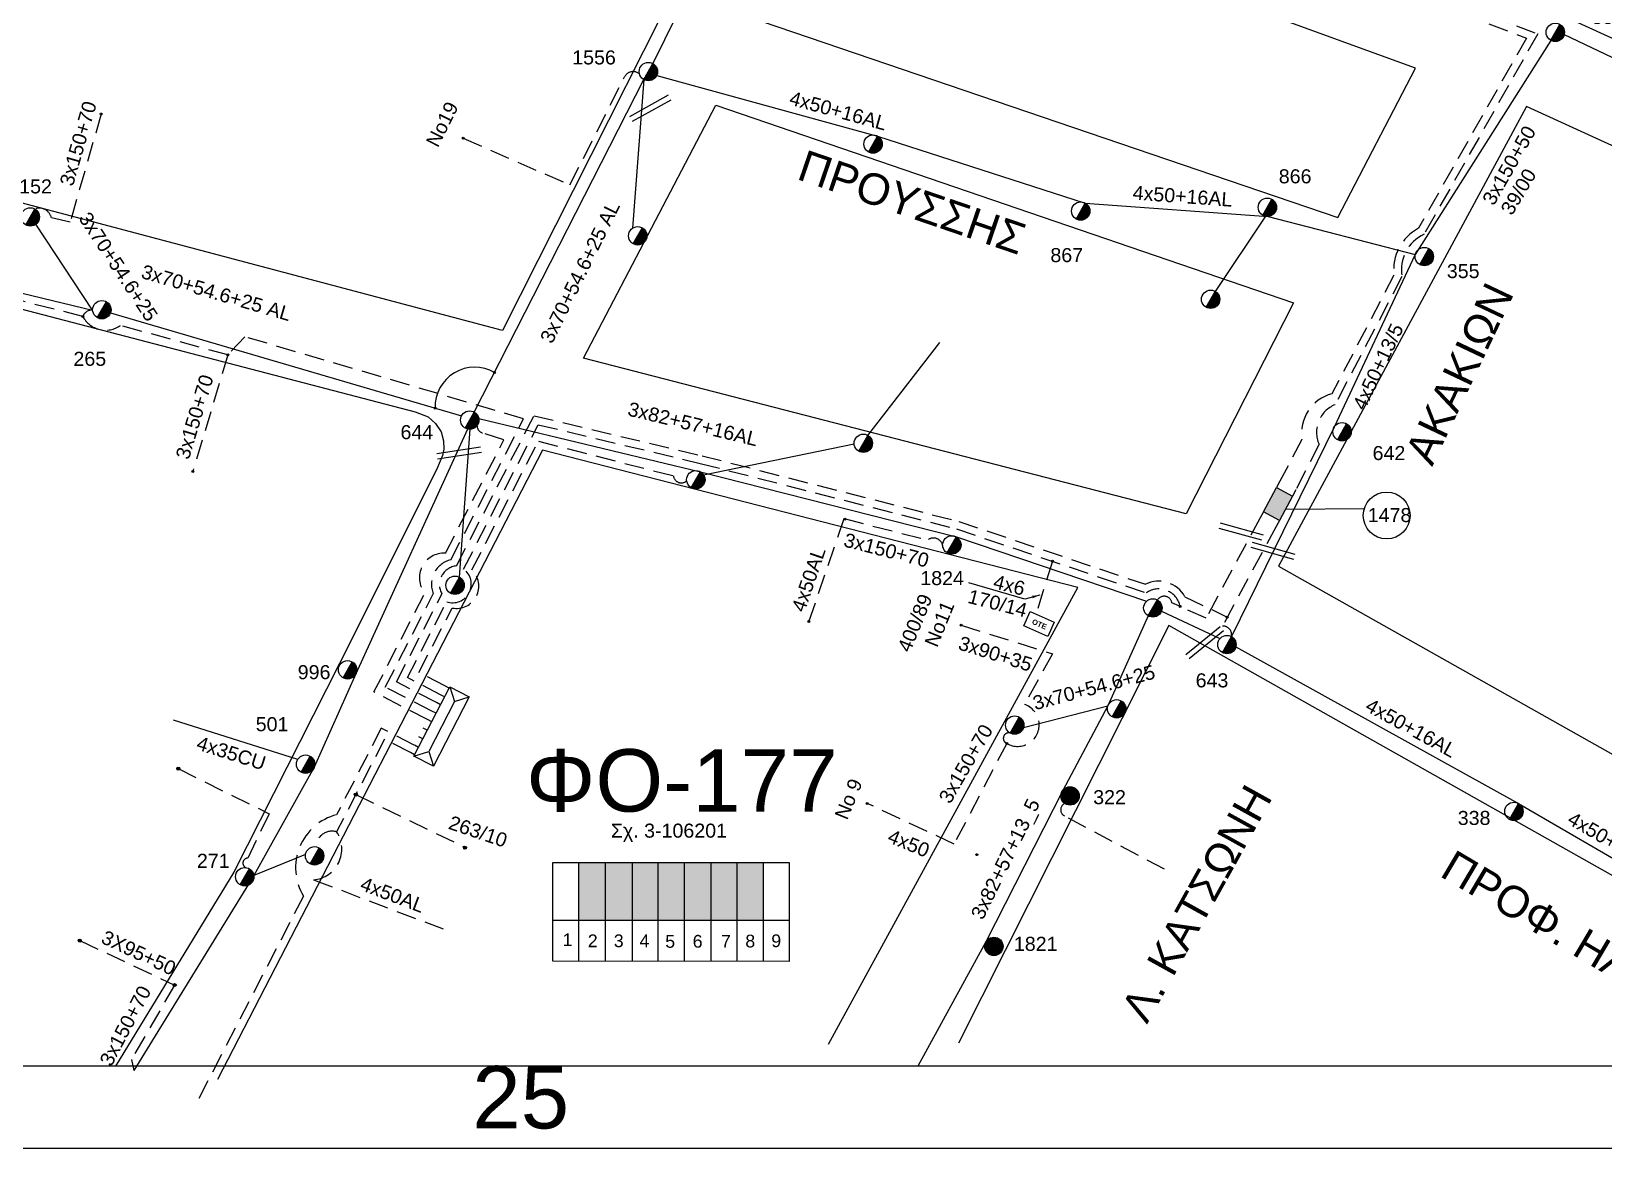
# Model space of a CAD drawing. Header units: millimetres. Extents: x 4998 to 7216, y 1887 to 2914.
# Drawn here: x 5393.3 to 5594.9, y 1889.4 to 2032.6 of the extents above; entities that cross this region are included whole.
import ezdxf
from ezdxf.enums import TextEntityAlignment as Align

# ---------------------------------------------------------------- set-up
doc = ezdxf.new("R2010")
doc.units = ezdxf.units.MM
doc.linetypes.add('DASHED', pattern=[19.05, 12.7, -6.35])
for name, color, linetype, lineweight in [('3x150+50', 7, 'Continuous', 30), ('3x150+70', 7, 'Continuous', 30), ('3x70+54.6+25 AL', 7, 'SYN_LINE', 30), ('3x82+57+13_5', 7, 'Continuous', 30), ('3x82+57+16', 7, 'SYN_LINE', 30), ('3x90+35', 7, 'Continuous', 30), ('3X95+50', 7, 'Continuous', 30), ('4x35CU', 7, 'DASHED', 30), ('4x50', 7, 'Continuous', 30), ('4x50+13_5', 7, 'Continuous', 30), ('4x50+16AL', 7, 'Continuous', 30), ('4x50AL', 7, 'Continuous', 30), ('4x6', 7, 'SYN_LINE', 30), ('Υπόβαθρο ΔΕΗ', 7, 'Continuous', 30)]:
    doc.layers.add(name, color=color, linetype=linetype, lineweight=lineweight)
for name, color, linetype in [('Link Box 4 Διευθύνσεων', 7, 'Continuous'), ('Pillar OTE', 7, 'Continuous'), ('text οδών', 7, 'Continuous'), ('text_kalodion', 7, 'Continuous'), ('Άγνωστα', 7, 'Continuous'), ('ΑΓΝΩΣΤΟ ΥΠΟΓΕΙΟ ΚΑΛΩΔΙΟ', 7, 'DASHED'), ('Επιγραφές - Σχήματα', 7, 'Continuous'), ('Καλώδια ΧΤ   3x150AL+50CU', 7, 'DASHED'), ('Στύλος Ξύλινος', 7, 'Continuous'), ('Στύλος Ξύλινος @ 1', 7, 'Continuous'), ('Στύλος ΦΜ', 7, 'Continuous'), ('Στύλος ΦΜ @ 1', 7, 'Continuous'), ('Συνδέσεις', 7, 'Continuous'), ('Τομή', 7, 'Continuous'), ('Υποσταθμός πόλεως', 7, 'Continuous')]:
    doc.layers.add(name, color=color, linetype=linetype)
doc.styles.add('arial', font='ARIAL.TTF')
doc.styles.get("Standard").update_dxf_attribs({"font": 'ARIAL.TTF'})
doc.linetypes.add('SYN_LINE', pattern='A,0.5,-0.0001,["/\\/\\/\\/",Standard,S=0.1,R=0,X=0,Y=-0.05],-0.25', length=0.7501)
doc.dimstyles.new('ISO-25', dxfattribs={"dimtxt": 2.5, "dimasz": 2.5, "dimexe": 1.25, "dimexo": 0.625, "dimtad": 1, "dimtxsty": 'Standard', "dimcen": 2.5, "dimadec": 0, "dimazin": 0, "dimtfac": 1, "dimtmove": 0, "dimatfit": 3, "dimfxl": 1, "dimarcsym": 0})

# ---------------------------------------------------------------- blocks, each defined once
blk = doc.blocks.new('ΥΠΑΡΧΩΝ ΤΣΙΜΕΝΤΕΝΙΟΣ ΣΤΥΛΟΣ')
at = {"layer": 'Στύλος ΦΜ'}
blk.add_hatch(color=7, dxfattribs=at).paths.add_polyline_path([(-1.29, -2.28, 0.574793), (2.62, 0, 0.268822), (1.3, 2.27)])
at = {"layer": 'Στύλος ΦΜ', "color": 7}
blk.add_line((-1.29, -2.28), (1.3, 2.27), dxfattribs=at)
blk.add_circle((0, 0), 2.62, dxfattribs=at)
at = {"layer": 'Στύλος ΦΜ', "flags": 4}
for tag, p in [('ΑΡΙΘΜΟΣ', (-4.68, 8.05)), ('ΤΥΠΟΣ', (-4.91, 3.03))]:
    blk.add_attdef(tag, p, '', height=4, dxfattribs=at)
blk = doc.blocks.new('ΥΠΑΡΧΩΝ ΞΥΛΙΝΟΣ ΣΤΥΛΟΣ')
at = {"layer": 'Στύλος Ξύλινος'}
h = blk.add_hatch(color=7, dxfattribs=at)
h.paths.add_polyline_path([(-2.62, 0, 0.270008), (-1.29, -2.28), (1.3, 2.27, 0.576266)])
h.paths.add_polyline_path([(-1.29, -2.28, 0.574793), (2.62, 0, 0.268822), (1.3, 2.27)])
at = {"layer": 'Στύλος Ξύλινος', "color": 7}
blk.add_line((-1.29, -2.28), (1.3, 2.27), dxfattribs=at)
blk.add_circle((0, 0), 2.62, dxfattribs=at)
at = {"layer": 'Στύλος Ξύλινος', "flags": 4}
for tag, p in [('ΑΡΙΘΜΟΣ', (-4.91, 8.6)), ('ΤΥΠΟΣ', (-4.85, 3.39))]:
    blk.add_attdef(tag, p, '', height=4, dxfattribs=at)
blk = doc.blocks.new('LINK BOX 4 ΑΝΑΧΩΡΗΣΕΩΝ')
at = {"layer": 'Link Box 4 Διευθύνσεων', "ltscale": 40}
blk.add_hatch(color=256, dxfattribs=at).paths.add_polyline_path([(-3.54, 0), (-3.54, -4.67), (3.54, -4.67), (3.54, 0)])
for p, q in [((-3.54, 0), (-5.33, 0)), ((5.33, 0), (3.54, 0)), ((-3.54, -4.67), (-5.33, -4.67)), ((5.33, -4.67), (3.54, -4.67))]:
    blk.add_line(p, q, dxfattribs=at)
blk.add_lwpolyline([(-3.54, -4.67), (-3.54, 0), (3.54, 0), (3.54, -4.67)], close=True, dxfattribs=at)
blk = doc.blocks.new('ΥΠΟΣΤΑΘΜΟΣ ΠΟΛΕΩΣ 9 ΑΝΑΧΩΡΗΣΕΩΝ')
at = {"layer": 'Υποσταθμός πόλεως', "ltscale": 40}
for p, q in [((-9.63, -2.82), (-9.63, -4)), ((-7.12, -2.82), (-7.12, -4)), ((-4.84, -2.82), (-4.84, -4)), ((-2.36, -2.82), (-2.36, -4)), ((0.09, -2.82), (0.09, -4)), ((2.55, -2.82), (2.55, -4)), ((5.02, -2.82), (5.02, -4)), ((7.48, -2.82), (7.48, -4)), ((9.61, -2.82), (9.61, -4))]:
    blk.add_line(p, q, dxfattribs=at)
blk.add_lwpolyline([(-10.02, 2.82), (10.02, 2.82), (10.02, -2.82), (-10.02, -2.82)], close=True, dxfattribs=at)
for points in [[(-7.21, 0), (-10.02, 2.82)], [(-10.02, -2.82), (-7.21, 0)], [(-7.21, 0), (7.21, 0)], [(7.21, 0), (10.02, 2.82)], [(10.02, -2.82), (7.21, 0)]]:
    blk.add_lwpolyline(points, dxfattribs=at)
at = {"layer": 'Υποσταθμός πόλεως', "linetype": 'SYN_LINE', "ltscale": 40, "flags": 1}
for tag, p in [('ΜΕΤΑΣΧΗΜΑΤΙΣΜΟΣ', (10.79, 1.71)), ('ΙΣΧΥΣ', (10.77, -1.08)), ('ΑΡΙΘΜΟΣ', (10.89, -3.8))]:
    blk.add_attdef(tag, p, '', height=1.8, dxfattribs=at)
blk = doc.blocks.new('_ΣΥΝΔΕΣΗ')
at = {"layer": 'Συνδέσεις', "linetype": 'SYN_LINE', "ltscale": 40}
blk.add_hatch(color=256, dxfattribs=at).paths.add_polyline_path([(0.5, -0.01, 1), (-0.5, -0.01, 1)])
at = {"layer": 'Συνδέσεις'}
blk.add_circle((0, -0.01), 0.5, dxfattribs=at)
blk = doc.blocks.new('ΤΟΜΗ')
at = {"layer": 'Τομή', "ltscale": 40}
for p, q in [((-5.68, 0), (17.06, 0)), ((-5.68, -2.77), (17.06, -2.77))]:
    blk.add_line(p, q, dxfattribs=at)
blk = doc.blocks.new('PILLAR ΟΤΕ')
at = {"layer": 'Pillar OTE', "ltscale": 40}
blk.add_lwpolyline([(-3.31, 2.02), (3.39, 2.02), (3.39, -1.99), (-3.31, -1.99)], close=True, dxfattribs=at)
at = {"layer": 'Pillar OTE', "insert": (-1.81, 0.71), "char_height": 1.3575, "width": 109.961, "attachment_point": 1}
blk.add_mtext('{\\fArial|b1|i0|c161|p34;OTE}', dxfattribs=at)

msp = doc.modelspace()

# ---------------------------------------------------------------- hatches: boundary and pattern name
at = {"layer": 'Καλώδια ΧΤ   3x150AL+50CU', "linetype": 'DASHED', "lineweight": -3, "ltscale": 0.2}
h = msp.add_hatch(color=85, dxfattribs=at)
h.dxf.hatch_style = 1
h.paths.add_polyline_path([(5466.91, 1926.03), (5463.47, 1926.03), (5463.47, 1918.67), (5466.91, 1918.67)])
h = msp.add_hatch(color=30, dxfattribs=at)
h.dxf.hatch_style = 1
h.paths.add_polyline_path([(5466.91, 1918.67), (5470.35, 1918.66), (5470.35, 1926.03), (5466.91, 1926.03)])
h = msp.add_hatch(color=5, dxfattribs=at)
h.dxf.hatch_style = 1
h.paths.add_polyline_path([(5473.65, 1926.03), (5470.35, 1926.03), (5470.35, 1918.66), (5473.65, 1918.66)])
h = msp.add_hatch(color=27, dxfattribs=at)
h.dxf.hatch_style = 1
h.paths.add_polyline_path([(5473.65, 1918.66), (5477.03, 1918.66), (5477.03, 1926.03), (5473.65, 1926.03)])
h = msp.add_hatch(color=6, dxfattribs=at)
h.dxf.hatch_style = 1
h.paths.add_polyline_path([(5477.03, 1918.66), (5480.43, 1918.65), (5480.43, 1926.03), (5477.03, 1926.03)])
h = msp.add_hatch(color=2, dxfattribs=at)
h.dxf.hatch_style = 1
h.paths.add_polyline_path([(5480.37, 1918.66), (5483.77, 1918.65), (5483.77, 1926.03), (5480.37, 1926.03)])
h = msp.add_hatch(color=133, dxfattribs=at)
h.dxf.hatch_style = 1
h.paths.add_polyline_path([(5483.71, 1918.66), (5487.1, 1918.66), (5487.1, 1926.03), (5483.71, 1926.03)])

# ---------------------------------------------------------------- linework, layer by layer
at = {"lineweight": -3}
msp.add_lwpolyline([(5037.13, 2894.56), (6989.09, 2894.56), (6989.09, 1899.95), (5037.13, 1899.95)], close=True, dxfattribs=at)
at = {"layer": '3x150+50', "color": 133, "linetype": 'DASHED', "lineweight": -3, "ltscale": 0.2}
msp.add_lwpolyline([(5505.25, 2062.73, 0.478323), (5512.49, 2059.2), (5585, 2031.74), (5571.15, 2007.36, 0.306721), (5568.01, 2001.36), (5560.06, 1986.14, 0.38175), (5556.2, 1980.28), (5553.38, 1974.93)], format="xyb", dxfattribs=at)
at = {"layer": '3x150+50', "color": 1, "linetype": 'DASHED', "lineweight": -3, "ltscale": 0.2}
msp.add_lwpolyline([(5506.05, 2062.43, 0.42578), (5512.44, 2060.29), (5586.44, 2032.27), (5571.87, 2006.6, 0.337965), (5569.04, 2001.18), (5560.45, 1984.74, 0.420096), (5558.4, 1979.68), (5555.43, 1973.82)], format="xyb", dxfattribs=at)
at = {"layer": '3x150+50', "color": 2, "linetype": 'DASHED', "lineweight": -3, "ltscale": 0.2}
for points in [[(5448.65, 2018.89), (5462.34, 2012.92), (5469.34, 2026.77, -0.496868), (5471.27, 2027.12, -1.317289)], [(5444.08, 1944.36), (5437.21, 1947.91), (5443.72, 1960.58, -0.650466), (5446.36, 1965.69), (5453.87, 1980.22), (5451.13, 1981.13, -0.359931), (5450.44, 1982.06, 1.717951)]]:
    msp.add_lwpolyline(points, format="xyb", dxfattribs=at)
at = {"layer": '3x150+50', "color": 6, "linetype": 'DASHED', "lineweight": -3, "ltscale": 0.2}
for points in [[(5440.09, 1949.2), (5445.92, 1960.47, -0.540745), (5447.78, 1964.07), (5457.73, 1983.33), (5479.28, 1978.2), (5512.2, 1969.77), (5536.13, 1961.71, -0.40401), (5541.21, 1960.11), (5546.63, 1957.51)], [(5552.9, 1969.13), (5546.01, 1956.35, -0.498719), (5547.17, 1955.01, 1.741009)]]:
    msp.add_lwpolyline(points, format="xyb", dxfattribs=at)
at = {"layer": '3x150+50', "color": 27, "linetype": 'DASHED', "lineweight": -3, "ltscale": 0.2}
for points in [[(5441.5, 1949.75), (5446.53, 1959.48, 0.863777), (5448.7, 1963.67), (5458.26, 1982.17), (5479.04, 1977.22), (5511.91, 1968.81), (5536.24, 1960.62, -0.535564), (5540.61, 1958.86)], [(5550.85, 1970.24), (5543.91, 1957.37), (5539.53, 1959.34, 0.688985), (5537.68, 1959.71, 3.942816)], [(5524.22, 1952.8), (5520.62, 1946.31, -1.11609), (5518.35, 1941.32)], [(5518.35, 1941.32, -1.125818), (5519.03, 1942.54, -0.551166)]]:
    msp.add_lwpolyline(points, format="xyb", dxfattribs=at)
at = {"layer": '3x150+50', "color": 5, "linetype": 'DASHED', "lineweight": -3, "ltscale": 0.2}
for points in [[(5446.31, 1948.68), (5442.97, 1950.4), (5447.24, 1958.67, 0.746352), (5449.77, 1963.56), (5458.29, 1980.06), (5475.61, 1975.62, 0.620617), (5477.31, 1974.99)], [(5497.5, 1970.13), (5508.22, 1967.39, -0.61697), (5510.17, 1966.45, -85.084993)]]:
    msp.add_lwpolyline(points, format="xyb", dxfattribs=at)
at = {"layer": '3x150+50', "color": 27, "linetype": 'DASHED', "lineweight": -3, "ltscale": 0.2}
for points in [[(5524.21, 1964.67), (5522.11, 1957.87)], [(5445.73, 1947.56), (5441.5, 1949.75)]]:
    msp.add_lwpolyline(points, dxfattribs=at)
at = {"layer": '3x150+50', "color": 6, "linetype": 'DASHED', "lineweight": -3, "ltscale": 0.2}
msp.add_lwpolyline([(5445.21, 1946.55), (5440.09, 1949.2)], dxfattribs=at)
at = {"layer": '3x150+50', "color": 27, "linetype": 'DASHED', "lineweight": -3, "ltscale": 0.2}
msp.add_lwpolyline([(5441.34, 1949.44), (5441.34, 1949.44)], close=True, dxfattribs=at)
at = {"layer": '3x150+50', "color": 30, "linetype": 'DASHED', "lineweight": -3, "ltscale": 0.2}
msp.add_lwpolyline([(5442.38, 1941.08), (5438.15, 1943.26), (5432.42, 1932.17, 0.502234), (5428.16, 1921.74), (5414.23, 1894.81)], format="xyb", dxfattribs=at)
at = {"layer": '3x150+50', "color": 85, "linetype": 'DASHED', "lineweight": -3, "ltscale": 0.2}
for points in [[(5441.89, 1940.13), (5438.55, 1941.86), (5432.42, 1929.98)], [(5434.88, 1934.75), (5448.72, 1928.07)]]:
    msp.add_lwpolyline(points, dxfattribs=at)
msp.add_lwpolyline([(5432.42, 1929.98, 0.483644), (5429.73, 1928.07, -6.26153)], format="xyb", dxfattribs=at)
at = {"layer": '3x150+70', "color": 133, "linetype": 'DASHED', "lineweight": -3, "ltscale": 0.2}
for points in [[(5402.23, 2022.01), (5398.23, 2008.13), (5395.84, 2008.69, 0.455345), (5393.71, 2009.84, -40.735278)], [(5444.64, 1945.45), (5438.66, 1948.54), (5444.81, 1960.5, -0.460016), (5447.06, 1964.85), (5456.4, 1982.93), (5420.63, 1993.46), (5418.47, 1991.12), (5404.69, 1994.9, -0.455042), (5399.88, 1996.05)]]:
    msp.add_lwpolyline(points, format="xyb", dxfattribs=at)
for points in [[(5399.88, 1996.05), (5389.34, 1998.7), (5385.35, 1985.81)], [(5418.47, 1991.12), (5413.98, 1976.18)]]:
    msp.add_lwpolyline(points, dxfattribs=at)
at = {"layer": '3x150+70', "color": 151, "linetype": 'DASHED', "lineweight": -3, "ltscale": 0.2}
msp.add_lwpolyline([(5399.88, 1996.05, -0.345447), (5401.13, 1996.87, 0.120564)], format="xyb", dxfattribs=at)
at = {"layer": '3x150+70', "color": 27, "linetype": 'DASHED', "lineweight": -3, "ltscale": 0.2}
msp.add_lwpolyline([(5518.35, 1941.32), (5511.6, 1928.41)], dxfattribs=at)
at = {"layer": '3x150+70', "color": 85, "linetype": 'DASHED', "lineweight": -3, "ltscale": 0.2}
msp.add_lwpolyline([(5411.64, 1910.33), (5406.11, 1900.8), (5406.41, 1899.38)], dxfattribs=at)
at = {"layer": '3x70+54.6+25 AL', "color": 30, "linetype": 'SYN_LINE', "lineweight": -3, "ltscale": 20}
msp.add_lwpolyline([(5492.33, 2067.78), (5472.98, 2028.47)], dxfattribs=at)
at = {"layer": '3x70+54.6+25 AL', "color": 173, "linetype": 'SYN_LINE', "lineweight": -3, "ltscale": 20}
msp.add_lwpolyline([(5589.84, 2032.22), (5620.48, 2017.61), (5655.7, 2002.01), (5685.66, 1988.94)], dxfattribs=at)
at = {"layer": '3x70+54.6+25 AL', "color": 2, "linetype": 'SYN_LINE', "lineweight": -3, "ltscale": 20}
for points in [[(5450.07, 1983.78), (5471.82, 2026.42), (5470.38, 2007.36)], [(5360.91, 2006.58), (5401.13, 1996.87)], [(5403.41, 1996.5), (5448.45, 1983.31)]]:
    msp.add_lwpolyline(points, dxfattribs=at)
at = {"layer": '3x70+54.6+25 AL', "color": 133, "linetype": 'SYN_LINE', "lineweight": -3, "ltscale": 15}
msp.add_lwpolyline([(5401.13, 1996.87), (5393.86, 2007.89)], dxfattribs=at)
at = {"layer": '3x70+54.6+25 AL', "color": 5, "linetype": 'SYN_LINE', "lineweight": -3, "ltscale": 20}
for points in [[(5500.54, 1980.81), (5509.78, 1992.7)], [(5479.48, 1975.74), (5498.78, 1979.71)]]:
    msp.add_lwpolyline(points, dxfattribs=at)
at = {"layer": '3x70+54.6+25 AL', "color": 85, "linetype": 'SYN_LINE', "lineweight": -3, "ltscale": 20}
for points in [[(5449.22, 1981.61), (5434.88, 1950.24), (5429.55, 1938.27), (5421.81, 1924.39), (5406.41, 1899.38)], [(5448.19, 1962.61), (5449.55, 1981.59)]]:
    msp.add_lwpolyline(points, dxfattribs=at)
at = {"layer": '3x70+54.6+25 AL', "color": 27, "linetype": 'SYN_LINE', "lineweight": -3, "ltscale": 10}
msp.add_lwpolyline([(5520.52, 1943.37), (5531.33, 1946.13)], dxfattribs=at)
at = {"layer": '3x82+57+13_5', "color": 27, "lineweight": -3, "ltscale": 0.2}
msp.add_lwpolyline([(5536.51, 1957.66), (5531.33, 1946.13), (5525.54, 1935.28), (5515.67, 1915.86), (5506.93, 1899.95)], dxfattribs=at)
at = {"layer": '3x82+57+13_5', "color": 5, "lineweight": -3, "ltscale": 0.2}
msp.add_lwpolyline([(5538.19, 1958.26), (5545.69, 1954.75)], dxfattribs=at)
at = {"layer": '3x82+57+16', "color": 5, "lineweight": -3, "ltscale": 0.2}
msp.add_lwpolyline([(5450.64, 1982.98), (5479.07, 1976.14), (5511.9, 1967.78), (5536.29, 1959.55)], dxfattribs=at)
at = {"layer": '3x90+35', "color": 27, "linetype": 'DASHED', "lineweight": -3, "ltscale": 0.2}
msp.add_lwpolyline([(5512.49, 1956.48), (5524.22, 1952.8)], dxfattribs=at)
at = {"layer": '3X95+50', "color": 85, "linetype": 'DASHED', "lineweight": -3, "ltscale": 0.2}
msp.add_lwpolyline([(5399.48, 1916.03), (5411.64, 1910.33)], dxfattribs=at)
at = {"layer": '4x35CU', "color": 85, "linetype": 'SYN_LINE', "lineweight": -3, "ltscale": 20}
msp.add_lwpolyline([(5427.43, 1939.27), (5411.49, 1944.31)], dxfattribs=at)
at = {"layer": '4x50', "color": 27, "linetype": 'DASHED', "lineweight": -3, "ltscale": 0.2}
msp.add_lwpolyline([(5511.6, 1928.41), (5500.47, 1933.62)], dxfattribs=at)
at = {"layer": '4x50', "color": 85, "lineweight": -3, "ltscale": 0.2}
msp.add_lwpolyline([(5428.42, 1927.09), (5421.81, 1924.39)], dxfattribs=at)
at = {"layer": '4x50+13_5', "color": 85, "lineweight": -3, "ltscale": 0.2}
msp.add_lwpolyline([(5588.12, 2031.45), (5570.75, 2004), (5560.32, 1981.85), (5547.17, 1955.01)], dxfattribs=at)
at = {"layer": '4x50+16AL', "color": 30, "lineweight": -3, "ltscale": 0.2}
msp.add_lwpolyline([(5473.46, 2026.93), (5501.79, 2019.18), (5528.42, 2010.59), (5551.86, 2008.88), (5570.75, 2004)], dxfattribs=at)
at = {"layer": '4x50+16AL', "color": 6, "lineweight": -3, "ltscale": 0.2}
msp.add_lwpolyline([(5547.73, 1953.68), (5583.97, 1933.63), (5616.39, 1914.8)], dxfattribs=at)
at = {"layer": '4x50AL', "color": 5, "linetype": 'DASHED', "lineweight": -3, "ltscale": 0.2}
msp.add_lwpolyline([(5492.99, 1956.92), (5497.5, 1970.13)], dxfattribs=at)
at = {"layer": '4x50AL', "color": 85, "linetype": 'DASHED', "lineweight": -3, "ltscale": 0.2}
msp.add_lwpolyline([(5432.42, 1929.98, -0.570701), (5429.46, 1923.83), (5446.36, 1917.42)], format="xyb", dxfattribs=at)
at = {"layer": '4x6', "color": 30, "lineweight": -3, "ltscale": 0.2}
msp.add_lwpolyline([(5551.54, 2008.9), (5545.09, 1999.27)], dxfattribs=at)
at = {"layer": 'Pillar OTE', "lineweight": -3, "ltscale": 40}
for points in [[(5460.14, 1913.39), (5460.14, 1926.03), (5490.47, 1926.03), (5490.47, 1913.36), (5460.14, 1913.39)], [(5463.47, 1913.39), (5463.47, 1926.03)], [(5466.91, 1913.39), (5466.91, 1926.03)], [(5470.35, 1913.38), (5470.35, 1926.03)], [(5473.65, 1913.38), (5473.65, 1926.03)], [(5477.03, 1913.38), (5477.03, 1926.03)], [(5480.43, 1913.37), (5480.43, 1926.03)], [(5483.77, 1913.37), (5483.77, 1926.03)], [(5487.15, 1913.37), (5487.15, 1926.03)], [(5460.14, 1918.67), (5490.47, 1918.64)]]:
    msp.add_lwpolyline(points, dxfattribs=at)
at = {"layer": 'ΑΓΝΩΣΤΟ ΥΠΟΓΕΙΟ ΚΑΛΩΔΙΟ', "color": 85, "linetype": 'DASHED', "lineweight": -3, "ltscale": 0.2}
msp.add_lwpolyline([(5412.1, 1938.08), (5423.75, 1932.29), (5421.03, 1926.61, 0.835896), (5420.81, 1925.39, 5.496196)], format="xyb", dxfattribs=at)
at = {"layer": 'ΑΓΝΩΣΤΟ ΥΠΟΓΕΙΟ ΚΑΛΩΔΙΟ', "color": 27, "lineweight": -3, "ltscale": 0.2}
msp.add_lwpolyline([(5538.6, 1925.17), (5525.74, 1932.02, -0.695467), (5525.96, 1933.66, -0.825741)], format="xyb", dxfattribs=at)
at = {"layer": 'Επιγραφές - Σχήματα', "lineweight": -3}
msp.add_lwpolyline([(4997.89, 2908.51), (7215.51, 2908.51), (7216.21, 1889.37), (4997.89, 1889.37)], close=True, dxfattribs=at)
at = {"layer": 'Υπόβαθρο ΔΕΗ', "color": 7, "lineweight": -3}
for points in [[(5656.5, 2024.81), (5600.08, 2050.19), (5591.02, 2034.01), (5686.66, 1990.37), (5689.17, 1990.63), (5735.37, 2001.47), (5747.55, 2021.24), (5622.13, 2093.03), (5603.08, 2056.59), (5656.5, 2032.44)], [(5343.25, 1902), (5316.72, 1913.42), (5360.3, 2005.28), (5442.5, 1983.82), (5444.17, 1983.18), (5445.1, 1982.33), (5445.82, 1981.24), (5446.11, 1980.09), (5446.15, 1979.02), (5445.98, 1978.23), (5445.34, 1976.7), (5434.49, 1954.93), (5419.23, 1924.82)], [(5495.49, 1902.75), (5527.46, 1961.32), (5458.81, 1978.89), (5417.13, 1898.22)], [(5520.66, 1959.81), (5513.47, 1961.89)], [(5596.04, 1902.42), (5610.87, 1915.99), (5539.15, 1956.42), (5512.16, 1902.88)], [(5419.23, 1924.82), (5404.07, 1899.95)]]:
    msp.add_lwpolyline(points, dxfattribs=at)
for points in [[(5391.05, 2091.27), (5486.13, 2058.85), (5485.35, 2057.02), (5453.68, 1994.24), (5365.98, 2017.48), (5365.07, 2021.75)], [(5496.9, 2054.78), (5486.97, 2033.88), (5560.82, 2008.73), (5570.79, 2027.89)], [(5481.06, 2023.15), (5555.14, 1997.82), (5541.38, 1970.74), (5464.07, 1990.7)], [(5668.47, 1984.82), (5585.02, 2022.98), (5553.22, 1964.05), (5624.48, 1923.89), (5669.98, 1975.22)]]:
    msp.add_lwpolyline(points, close=True, dxfattribs=at)
at = {"layer": 'Υπόβαθρο ΔΕΗ', "lineweight": -3}
msp.add_lwpolyline([(5554.09, 1971.33), (5564.21, 1971.43)], dxfattribs=at)
msp.add_circle((5567.07, 1970.53), 3, dxfattribs=at)
msp.add_arc((5450.11, 1984.49), 5.06, 59.6905, 182.0578, dxfattribs=at)

# ---------------------------------------------------------------- block references
at = {"layer": 'Link Box 4 Διευθύνσεων', "lineweight": -3, "xscale": 0.500000000000044, "yscale": 0.500000000000044, "zscale": 0.500000000000044, "rotation": 61.64862595167542}
msp.add_blockref('LINK BOX 4 ΑΝΑΧΩΡΗΣΕΩΝ', (5552.11, 1972.58), dxfattribs=at)
at = {"layer": 'Pillar OTE', "xscale": 0.5, "yscale": 0.5, "zscale": 0.5, "rotation": 336}
msp.add_blockref('PILLAR ΟΤΕ', (5522.47, 1956.61), dxfattribs=at)
at = {"layer": 'Στύλος Ξύλινος @ 1', "lineweight": -3, "ltscale": 40}
ref = msp.add_blockref('ΥΠΑΡΧΩΝ ΞΥΛΙΝΟΣ ΣΤΥΛΟΣ', (5526.48, 1934.58), dxfattribs=dict(at, xscale=0.4499999999998014, yscale=0.4499999999998014, zscale=0.4499999999998014))
ref.add_attrib('ΤΥΠΟΣ', '322', (5529.44, 1933.52), dxfattribs={"layer": 'Στύλος Ξύλινος', "height": 1.8, "flags": 4})
ref = msp.add_blockref('ΥΠΑΡΧΩΝ ΞΥΛΙΝΟΣ ΣΤΥΛΟΣ', (5516.7, 1915.28), dxfattribs=dict(at, xscale=0.4499999999998014, yscale=0.4499999999998014, zscale=0.4499999999998014))
ref.add_attrib('ΤΥΠΟΣ', '1821', (5519.27, 1914.72), dxfattribs={"layer": 'Στύλος Ξύλινος', "height": 1.8, "flags": 4})
at = {"layer": 'Στύλος ΦΜ @ 1', "lineweight": -3, "ltscale": 40}
ref = msp.add_blockref('ΥΠΑΡΧΩΝ ΤΣΙΜΕΝΤΕΝΙΟΣ ΣΤΥΛΟΣ', (5588.7, 2032.48), dxfattribs=dict(at, xscale=0.4500000000000908, yscale=0.4500000000000908, zscale=0.4500000000000908))
ref.add_attrib('ΤΥΠΟΣ', '354', (5593.36, 2033.56), dxfattribs={"layer": 'Στύλος ΦΜ', "height": 1.8, "flags": 4})
ref = msp.add_blockref('ΥΠΑΡΧΩΝ ΤΣΙΜΕΝΤΕΝΙΟΣ ΣΤΥΛΟΣ', (5472.4, 2027.45), dxfattribs=dict(at, xscale=0.4500000000000131, yscale=0.4500000000000131, zscale=0.4500000000000131))
ref.add_attrib('ΤΥΠΟΣ', '1556', (5462.63, 2028.36), dxfattribs={"layer": 'Στύλος ΦΜ', "height": 1.8, "flags": 4})
for p, xscale, yscale, zscale in [((5501.21, 2018.16), 0.4500000000000908, 0.4500000000000908, 0.4500000000000908), ((5471.04, 2006.39), 0.4500000000000908, 0.4500000000000908, 0.4500000000000908), ((5544.5, 1998.25), 0.4500000000000908, 0.4500000000000908, 0.4500000000000908), ((5499.96, 1979.79), 0.4499999999998379, 0.4499999999998379, 0.4499999999998379), ((5478.48, 1975.12), 0.4499999999998379, 0.4499999999998379, 0.4499999999998379), ((5447.6, 1961.59), 0.4499999999998379, 0.4499999999998379, 0.4499999999998379), ((5537.09, 1958.68), 0.4499999999999186, 0.4499999999999186, 0.4499999999999186), ((5532.45, 1945.75), 0.4499999999999186, 0.4499999999999186, 0.4499999999999186), ((5519.38, 1943.66), 0.4499999999999186, 0.4499999999999186, 0.4499999999999186), ((5429.59, 1926.9), 0.4499999999998379, 0.4499999999998379, 0.4499999999998379)]:
    msp.add_blockref('ΥΠΑΡΧΩΝ ΤΣΙΜΕΝΤΕΝΙΟΣ ΣΤΥΛΟΣ', p, dxfattribs=dict(at, xscale=xscale, yscale=yscale, zscale=zscale))
ref = msp.add_blockref('ΥΠΑΡΧΩΝ ΤΣΙΜΕΝΤΕΝΙΟΣ ΣΤΥΛΟΣ', (5551.78, 2010.05), dxfattribs=dict(at, xscale=0.4500000000000908, yscale=0.4500000000000908, zscale=0.4500000000000908))
ref.add_attrib('ΤΥΠΟΣ', '866', (5553.24, 2013.12), dxfattribs={"layer": 'Στύλος ΦΜ', "height": 1.8, "flags": 4})
ref = msp.add_blockref('ΥΠΑΡΧΩΝ ΤΣΙΜΕΝΤΕΝΙΟΣ ΣΤΥΛΟΣ', (5393.13, 2008.81), dxfattribs=dict(at, xscale=0.4499999999996986, yscale=0.4499999999996986, zscale=0.4499999999996986))
ref.add_attrib('ΤΥΠΟΣ', '152', (5391.71, 2011.83), dxfattribs={"layer": 'Στύλος ΦΜ', "height": 1.8, "flags": 4})
ref = msp.add_blockref('ΥΠΑΡΧΩΝ ΤΣΙΜΕΝΤΕΝΙΟΣ ΣΤΥΛΟΣ', (5527.84, 2009.57), dxfattribs=dict(at, xscale=0.4500000000000908, yscale=0.4500000000000908, zscale=0.4500000000000908))
ref.add_attrib('ΤΥΠΟΣ', '867', (5523.95, 2003.02), dxfattribs={"layer": 'Στύλος ΦΜ', "height": 1.8, "flags": 4})
ref = msp.add_blockref('ΥΠΑΡΧΩΝ ΤΣΙΜΕΝΤΕΝΙΟΣ ΣΤΥΛΟΣ', (5571.9, 2003.73), dxfattribs=dict(at, xscale=0.4500000000000908, yscale=0.4500000000000908, zscale=0.4500000000000908))
ref.add_attrib('ΤΥΠΟΣ', '355', (5574.79, 2000.97), dxfattribs={"layer": 'Στύλος ΦΜ', "height": 1.8, "flags": 4})
ref = msp.add_blockref('ΥΠΑΡΧΩΝ ΤΣΙΜΕΝΤΕΝΙΟΣ ΣΤΥΛΟΣ', (5402.31, 1996.92), dxfattribs=dict(at, xscale=0.4499999999998245, yscale=0.4499999999998245, zscale=0.4499999999998245))
ref.add_attrib('ΤΥΠΟΣ', '265', (5398.67, 1989.72), dxfattribs={"layer": 'Στύλος ΦΜ', "height": 1.8, "rotation": 360, "flags": 4})
ref = msp.add_blockref('ΥΠΑΡΧΩΝ ΤΣΙΜΕΝΤΕΝΙΟΣ ΣΤΥΛΟΣ', (5449.49, 1982.76), dxfattribs=dict(at, xscale=0.4499999999998245, yscale=0.4499999999998245, zscale=0.4499999999998245))
ref.add_attrib('ΤΥΠΟΣ', '644', (5440.61, 1980.32), dxfattribs={"layer": 'Στύλος ΦΜ', "height": 1.8, "rotation": 360, "flags": 4})
ref = msp.add_blockref('ΥΠΑΡΧΩΝ ΤΣΙΜΕΝΤΕΝΙΟΣ ΣΤΥΛΟΣ', (5561.35, 1981.27), dxfattribs=dict(at, xscale=0.4500000000000908, yscale=0.4500000000000908, zscale=0.4500000000000908))
ref.add_attrib('ΤΥΠΟΣ', '642', (5565.27, 1977.64), dxfattribs={"layer": 'Στύλος ΦΜ', "height": 1.8, "flags": 4})
ref = msp.add_blockref('ΥΠΑΡΧΩΝ ΤΣΙΜΕΝΤΕΝΙΟΣ ΣΤΥΛΟΣ', (5511.31, 1966.76), dxfattribs=dict(at, xscale=0.4499999999998379, yscale=0.4499999999998379, zscale=0.4499999999998379))
ref.add_attrib('ΑΡΙΘΜΟΣ', '1824', (5507.27, 1961.61), dxfattribs={"layer": 'Στύλος ΦΜ', "height": 1.8, "rotation": 360, "flags": 4})
ref = msp.add_blockref('ΥΠΑΡΧΩΝ ΤΣΙΜΕΝΤΕΝΙΟΣ ΣΤΥΛΟΣ', (5546.59, 1953.99), dxfattribs=dict(at, xscale=0.4499999999998252, yscale=0.4499999999998252, zscale=0.4499999999998252))
ref.add_attrib('ΤΥΠΟΣ', '643', (5542.58, 1948.5), dxfattribs={"layer": 'Στύλος ΦΜ', "height": 1.8, "flags": 4})
ref = msp.add_blockref('ΥΠΑΡΧΩΝ ΤΣΙΜΕΝΤΕΝΙΟΣ ΣΤΥΛΟΣ', (5433.82, 1950.75), dxfattribs=dict(at, xscale=0.4499999999998245, yscale=0.4499999999998245, zscale=0.4499999999998245))
ref.add_attrib('ΤΥΠΟΣ', '996', (5427.43, 1949.55), dxfattribs={"layer": 'Στύλος ΦΜ', "height": 1.8, "rotation": 360, "flags": 4})
ref = msp.add_blockref('ΥΠΑΡΧΩΝ ΤΣΙΜΕΝΤΕΝΙΟΣ ΣΤΥΛΟΣ', (5428.43, 1938.65), dxfattribs=dict(at, xscale=0.4499999999998245, yscale=0.4499999999998245, zscale=0.4499999999998245))
ref.add_attrib('ΤΥΠΟΣ', '501', (5422.04, 1942.88), dxfattribs={"layer": 'Στύλος ΦΜ', "height": 1.8, "rotation": 360, "flags": 4})
ref = msp.add_blockref('ΥΠΑΡΧΩΝ ΤΣΙΜΕΝΤΕΝΙΟΣ ΣΤΥΛΟΣ', (5583.39, 1932.6), dxfattribs=dict(at, xscale=0.4499999999998252, yscale=0.4499999999998252, zscale=0.4499999999998252))
ref.add_attrib('ΤΥΠΟΣ', '338', (5576.19, 1930.86), dxfattribs={"layer": 'Στύλος ΦΜ', "height": 1.8, "flags": 4})
ref = msp.add_blockref('ΥΠΑΡΧΩΝ ΤΣΙΜΕΝΤΕΝΙΟΣ ΣΤΥΛΟΣ', (5420.64, 1924.22), dxfattribs=dict(at, xscale=0.4499999999998245, yscale=0.4499999999998245, zscale=0.4499999999998245))
ref.add_attrib('ΤΥΠΟΣ', '271', (5414.5, 1925.36), dxfattribs={"layer": 'Στύλος ΦΜ', "height": 1.8, "rotation": 360, "flags": 4})
at = {"layer": 'Συνδέσεις', "lineweight": -3}
for p, xscale, yscale, zscale in [((5402.23, 2022.01), 0.25, 0.25, 0.25), ((5448.66, 2018.9), 0.25, 0.25, 0.25), ((5399.88, 1996.05), 0.25, 0.25, 0.25), ((5418.47, 1991.12), 0.25, 0.25, 0.25), ((5452.66, 1988.86), 0.25, 0.25, 0.25), ((5445.05, 1984.31), 0.25, 0.25, 0.25), ((5413.98, 1976.18), 0.25, 0.25, 0.25), ((5497.6, 1970.06), 0.25, 0.25, 0.25), ((5524.21, 1964.67), 0.25, 0.25, 0.25), ((5540.61, 1958.86), 0.25, 0.25, 0.25), ((5546.63, 1957.51), 0.25, 0.25, 0.25), ((5492.99, 1956.93), 0.25, 0.25, 0.25), ((5512.49, 1956.48), 0.25, 0.25, 0.25), ((5518.35, 1941.32), 0.25, 0.25, 0.25), ((5412.1, 1938.08), 0.3874371830995742, 0.3874371830995742, 0.3874371830995742), ((5434.88, 1934.75), 0.3874371830995742, 0.3874371830995742, 0.3874371830995742), ((5500.47, 1933.62), 0.25, 0.25, 0.25), ((5448.88, 1927.96), 0.3874371830995742, 0.3874371830995742, 0.3874371830995742), ((5514.52, 1927.05), 0.25, 0.25, 0.25), ((5399.48, 1916.03), 0.3874371830995742, 0.3874371830995742, 0.3874371830995742), ((5411.64, 1910.33), 0.3874371830995742, 0.3874371830995742, 0.3874371830995742)]:
    msp.add_blockref('_ΣΥΝΔΕΣΗ', p, dxfattribs=dict(at, xscale=xscale, yscale=yscale, zscale=zscale))
at = {"layer": 'Τομή', "lineweight": -3}
for p, xscale, yscale, zscale, rotation in [((5474.05, 2023.11), 0.2499999999999994, 0.2499999999999994, 0.2499999999999994, 209.2428144485127), ((5446.66, 1978.7), 0.2499999999999995, 0.2499999999999995, 0.2499999999999995, 8.672269232557316), ((5547.11, 1969.21), 0.2499999999999995, 0.2499999999999995, 0.2499999999999995, 344.4361446008589), ((5551.21, 1966.74), 0.2499999999999995, 0.2499999999999995, 0.2499999999999995, 344.4361446008589), ((5542.4, 1953.63), 0.2499999999999995, 0.2499999999999995, 0.2499999999999995, 39.16802573393648)]:
    msp.add_blockref('ΤΟΜΗ', p, dxfattribs=dict(at, xscale=xscale, yscale=yscale, zscale=zscale, rotation=rotation))
at = {"layer": 'Υποσταθμός πόλεως', "lineweight": -3, "xscale": 0.4999999999999997, "yscale": 0.4999999999999997, "zscale": 0.4999999999999997, "rotation": 242.6713897595418}
msp.add_blockref('ΥΠΟΣΤΑΘΜΟΣ ΠΟΛΕΩΣ 9 ΑΝΑΧΩΡΗΣΕΩΝ', (5445.88, 1943.48), dxfattribs=at)

# ---------------------------------------------------------------- texts
at = {"lineweight": -3, "ltscale": 30, "char_height": 1.63, "width": 11.2573, "attachment_point": 1}
for s, insert in [('1', (5461.39, 1916.95)), ('2', (5464.63, 1916.82)), ('3', (5467.96, 1916.82)), ('4', (5471.26, 1916.82)), ('5', (5474.56, 1916.74)), ('6', (5478.08, 1916.76)), ('7', (5481.71, 1916.76)), ('8', (5484.83, 1916.79)), ('9', (5488.16, 1916.82))]:
    msp.add_mtext(s, dxfattribs=dict(at, insert=insert))
at = {"layer": 'text οδών', "lineweight": -3}
msp.add_text('Λ. ΚΑΤΣΩΝΗ', height=4, rotation=61.0026, dxfattribs=at).set_placement((5542.68, 1920.81), align=Align.MIDDLE_CENTER)
at = {"layer": 'text οδών', "lineweight": -3, "ltscale": 40, "char_height": 2, "attachment_point": 1}
for s, insert, width, rotation in [('{\\H2x;ΠPOYΣΣHΣ} ', (5492.57, 2017.49), 13.6816, 341.1173), ('{\\H2x;AKAKIΩN\\P} ', (5569.29, 1978.45), 13.6816, 64.6254), ('{\\H2x;ΠPOΦ. HΛIA}', (5575.77, 1927.81), 54.2348, 329.3991)]:
    msp.add_mtext(s, dxfattribs=dict(at, insert=insert, width=width, rotation=rotation))
at = {"layer": 'text_kalodion', "linetype": 'Continuous', "lineweight": -3, "ltscale": 0.2}
for s, rotation, p in [('4x50+16AL', 344.7074, (5496.75, 2022.43)), ('3x150+70', 73.9189, (5399.27, 2018.23)), ('3x150+50', 60.4175, (5582.77, 2015.43)), ('4x50+16AL', 355.8201, (5540.9, 2011.48)), ('3x70+54.6+25 AL', 63.7939, (5463.62, 2001.75)), ('3x70+54.6+25', 303.4021, (5404.43, 2002.44)), ('3x70+54.6+25 AL', 343.6745, (5417, 1999.09)), ('4x50+13/5', 64.7844, (5565.97, 1989.62)), ('3x150+70', 73.2588, (5414.2, 1983.18)), ('3x82+57+16AL', 346.4765, (5478.13, 1982.26)), ('3x150+70', 345.6811, (5502.93, 1966.09)), ('4x50AL', 71.1417, (5492.94, 1962.35)), ('4x6', 345.6811, (5518.68, 1961.61)), ('3x90+35', 342.5068, (5516.9, 1952.81)), ('3x70+54.6+25', 14.8012, (5529.53, 1948.49)), ('4x50+16AL', 331.0445, (5570.21, 1943.3)), ('3x150+70', 59.9254, (5513.1, 1938.71)), ('4x35CU', 342.4485, (5418.91, 1940.07)), ('3x82+57+13_5', 63.8905, (5518.17, 1926.51)), ('4x50+16AL', 329.8581, (5596.08, 1928.68)), ('4x50', 337.7265, (5505.79, 1928.51)), ('4x50AL', 339.226, (5439.6, 1921.91)), ('3X95+50', 334.8913, (5407.04, 1914.47)), ('3x150+70', 62.1927, (5405.32, 1905.12))]:
    msp.add_text(s, height=1.8, rotation=rotation, dxfattribs=at).set_placement(p, align=Align.MIDDLE_CENTER)
at = {"layer": 'text_kalodion', "linetype": 'Continuous', "lineweight": -3, "ltscale": 0.2, "insert": (5513.67, 1961.1), "char_height": 1.8, "width": 9.1232, "attachment_point": 1, "rotation": 345.6811}
msp.add_mtext('170/14', dxfattribs=at)
at = {"layer": 'Άγνωστα', "color": 7, "lineweight": -3, "char_height": 1.8, "width": 4.551914400963142e-14, "attachment_point": 1}
for s, insert in [('1478', (5564.65, 1971.49)), ('Σχ. 3-106201', (5467.58, 1931.03))]:
    msp.add_mtext(s, dxfattribs=dict(at, insert=insert))
at = {"layer": 'Επιγραφές - Σχήματα', "lineweight": -3, "char_height": 8, "attachment_point": 1, "style": 'arial'}
for s, insert, width in [('ΦO-177', (5456.69, 1940.57), 23.3325), ('25', (5449.81, 1899.95), 15.5504)]:
    msp.add_mtext(s, dxfattribs=dict(at, insert=insert, width=width))
at = {"layer": 'Υπόβαθρο ΔΕΗ', "lineweight": -3, "char_height": 1.8, "width": 9.1232, "attachment_point": 1, "style": 'arial'}
for s, insert, rotation in [('No19', (5443.79, 2018.42), 63.1955), ('39/00', (5581.59, 2009.81), 59.2299), ('400/89', (5504.28, 1953.55), 67.7285), ('No11', (5507.75, 1954.2), 67.7285), ('No 9', (5496.22, 1932.07), 67.7285), ('263/10', (5447.2, 1932.11), 341.3334)]:
    msp.add_mtext(s, dxfattribs=dict(at, insert=insert, rotation=rotation))

# ---------------------------------------------------------------- leaders
at = {"layer": 'Επιγραφές - Σχήματα', "ltscale": 40}
msp.add_leader([(5522.61, 1960.34), (5520.66, 1959.81)], dimstyle='ISO-25', override={"dimasz": 1, "dimtad": 0}, dxfattribs=at)

doc.saveas('drawing.dxf')
